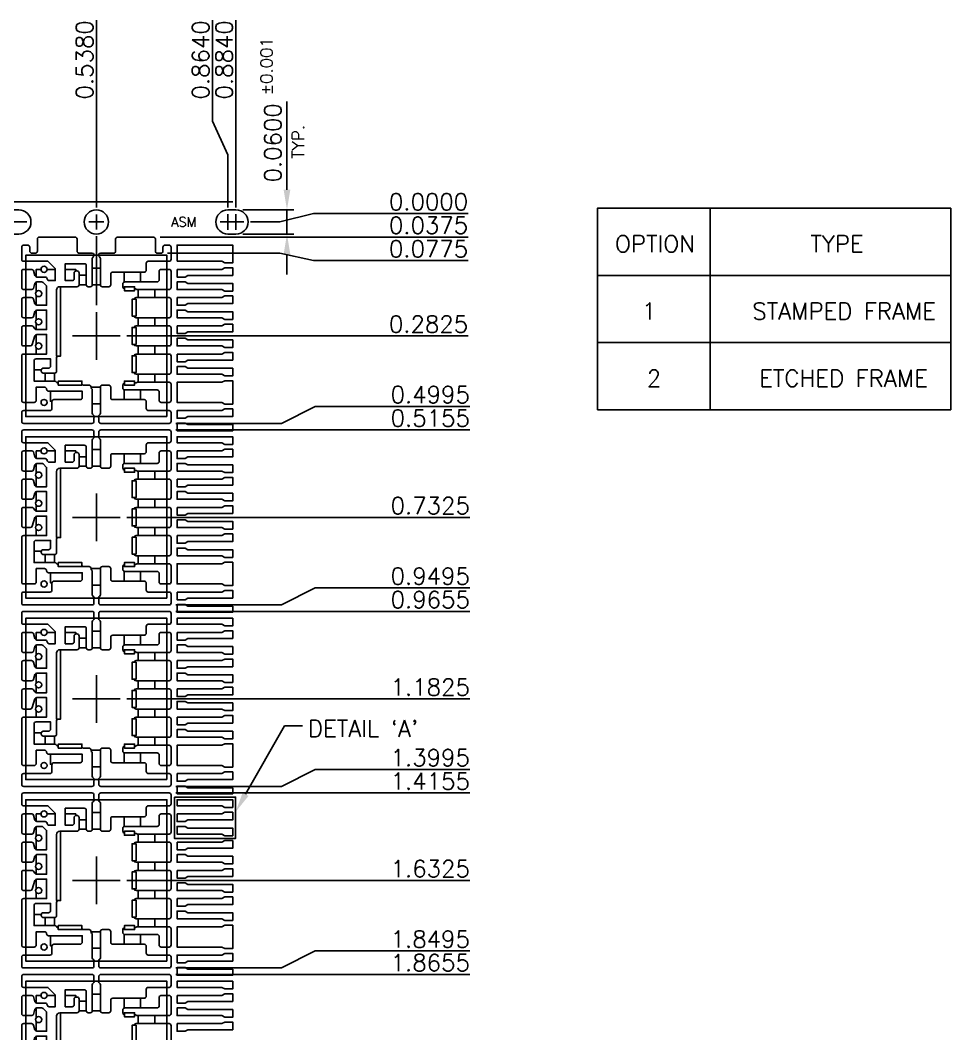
# Model space of a CAD drawing. Extents: x 32 to 268, y 59 to 388.
# Drawn here: x 118 to 256.3, y 227.4 to 378.1 of the extents above; entities that cross this region are included whole.
import ezdxf
from ezdxf.enums import TextEntityAlignment as Align
from ezdxf.lldxf.tags import DXFTag

# ---------------------------------------------------------------- set-up
doc = ezdxf.new("R2010")
doc.units = 0
doc.header["$LTSCALE"] = 8
doc.header["$MEASUREMENT"] = 0
for name, color, linetype in [('CEN', 2, 'CENTER'), ('COIN-LINE', 4, 'Continuous'), ('DIM', 7, 'Continuous'), ('LF-LINE', 1, 'Continuous'), ('PKG-OUT', 3, 'HIDDEN')]:
    doc.layers.add(name, color=color, linetype=linetype)
doc.styles.add('SIMPLEX', font='SIMPLEX.shx', dxfattribs={"height": 3})
tags = doc.linetypes.add('CENTER', pattern=[2, 1.25, -0.25, 0.25, -0.25]).pattern_tags.tags
tags[10:11] = [DXFTag(74, 4), DXFTag(75, 0), DXFTag(340, '0'), DXFTag(46, 1.0), DXFTag(50, 0.0), DXFTag(44, 0.0), DXFTag(45, 0.0)]
tags[8:9] = [DXFTag(74, 4), DXFTag(75, 0), DXFTag(340, '0'), DXFTag(46, 1.0), DXFTag(50, 0.0), DXFTag(44, 0.0), DXFTag(45, 0.0)]
tags[6:7] = [DXFTag(74, 4), DXFTag(75, 0), DXFTag(340, '0'), DXFTag(46, 1.0), DXFTag(50, 0.0), DXFTag(44, 0.0), DXFTag(45, 0.0)]
tags[4:5] = [DXFTag(74, 4), DXFTag(75, 0), DXFTag(340, '0'), DXFTag(46, 1.0), DXFTag(50, 0.0), DXFTag(44, 0.0), DXFTag(45, 0.0)]
tags = doc.linetypes.add('HIDDEN', pattern=[0.375, 0.25, -0.125]).pattern_tags.tags
tags[6:7] = [DXFTag(74, 4), DXFTag(75, 0), DXFTag(340, '0'), DXFTag(46, 1.0), DXFTag(50, 0.0), DXFTag(44, 0.0), DXFTag(45, 0.0)]
tags[4:5] = [DXFTag(74, 4), DXFTag(75, 0), DXFTag(340, '0'), DXFTag(46, 1.0), DXFTag(50, 0.0), DXFTag(44, 0.0), DXFTag(45, 0.0)]

# ---------------------------------------------------------------- blocks, each defined once
blk = doc.blocks.new('INT2')
for p, q in [((0.01, 0.1681), (-0.01, 0.1681)), ((0.0685, 0.158), (0.0685, 0.1336)), ((0.1096, 0.158), (0.1096, 0.134)), ((-0.025, 0.1505), (-0.043, 0.1505)), ((-0.025, 0.127), (-0.043, 0.127)), ((-0.01, 0.127), (0.01, 0.127)), ((0.1035, 0.115), (0.1035, 0.095)), ((0.1446, 0.115), (0.1446, 0.095)), ((0.1035, 0.045), (0.1035, 0.025)), ((0.1446, 0.045), (0.1446, 0.025)), ((0.1035, -0.045), (0.1035, -0.025)), ((0.1446, -0.045), (0.1446, -0.025)), ((-0.127, -0.092), (-0.127, -0.112)), ((-0.1035, -0.112), (-0.1035, -0.092)), ((0.1035, -0.115), (0.1035, -0.095)), ((0.1446, -0.115), (0.1446, -0.095)), ((0.01, -0.127), (-0.013, -0.127)), ((0.0685, -0.158), (0.0685, -0.1336)), ((0.1096, -0.158), (0.1096, -0.134)), ((0.01, -0.1681), (-0.01, -0.1681))]:
    blk.add_line(p, q)
for points in [[(-0.0905, 0.122, 0.414214), (-0.0985, 0.114), (-0.0985, -0.05), (-0.096, -0.05, 0.267949), (-0.0985, -0.0543), (-0.0985, -0.087, -0.414214), (-0.1035, -0.092), (-0.1315, -0.092, -0.414214), (-0.1365, -0.087), (-0.1365, -0.085, -0.414214), (-0.1315, -0.08), (-0.1185, -0.08, 0.414214), (-0.1135, -0.075), (-0.1135, -0.057), (-0.1495, -0.057, 0.414214), (-0.1545, -0.062), (-0.1545, -0.112), (-0.1028, -0.112, -0.267949), (-0.0985, -0.1145, 0.250321), (-0.0945, -0.117), (-0.0945, -0.122), (-0.036, -0.122), (-0.036, -0.1195, 0.267949), (-0.0317, -0.122), (-0.018, -0.122, -0.414214), (-0.013, -0.127), (-0.013, -0.1299, -0.298217), (-0.01, -0.1345), (-0.01, -0.1915, 0.261728), (-0.0076, -0.1957, -0.3726), (-0.0056, -0.202, 0.101021), (-0.006, -0.2039), (-0.006, -0.212, -0.414214), (-0.011, -0.217), (-0.18, -0.217, -0.414214), (-0.185, -0.212), (-0.185, -0.19, -0.414214), (-0.18, -0.185), (-0.115, -0.185, 0.414214), (-0.11, -0.18), (-0.11, -0.163, -0.414214), (-0.105, -0.158), (-0.04, -0.158, 0.414214), (-0.035, -0.153), (-0.035, -0.137), (-0.1185, -0.137, -0.414214), (-0.1235, -0.132), (-0.1235, -0.132, 0.414214), (-0.1285, -0.127), (-0.149, -0.127), (-0.149, -0.16, -0.414214), (-0.154, -0.165), (-0.18, -0.165, -0.414214), (-0.185, -0.16), (-0.185, -0.05, -0.414214), (-0.18, -0.045), (-0.1235, -0.045), (-0.1235, 0.0035), (-0.1473, 0.0035, 0.32721), (-0.1521, 0), (-0.1589, -0.0215, -0.32721), (-0.1637, -0.025), (-0.18, -0.025, -0.414214), (-0.185, -0.02), (-0.185, 0.02, -0.414214), (-0.18, 0.025), (-0.1598, 0.025, -0.257335), (-0.1555, 0.0227), (-0.1525, 0.0178, 0.257335), (-0.1482, 0.0155), (-0.1235, 0.0155), (-0.1235, 0.064), (-0.1473, 0.064, 0.32721), (-0.1521, 0.0605), (-0.1559, 0.0485, -0.32721), (-0.1607, 0.045), (-0.18, 0.045, -0.414214), (-0.185, 0.05), (-0.185, 0.09, -0.414214), (-0.18, 0.095), (-0.1607, 0.095, -0.32721), (-0.1559, 0.0915), (-0.1521, 0.0795, 0.32721), (-0.1473, 0.076), (-0.1235, 0.076), (-0.1235, 0.124), (-0.132, 0.1325, 0.198912), (-0.1356, 0.134), (-0.1473, 0.134, 0.32721), (-0.1521, 0.1305), (-0.1561, 0.1178, -0.32721), (-0.1599, 0.115), (-0.18, 0.115, -0.414214), (-0.185, 0.12), (-0.185, 0.16, -0.414214), (-0.18, 0.165), (-0.1599, 0.165, -0.32721), (-0.1561, 0.1622), (-0.1521, 0.1495, 0.32721), (-0.1473, 0.146), (-0.127, 0.146, -0.38517), (-0.122, 0.1415, 0.38517), (-0.117, 0.137), (-0.102, 0.137), (-0.102, 0.1649, 0.198912), (-0.1035, 0.1685), (-0.12, 0.185), (-0.18, 0.185, -0.414214), (-0.185, 0.19), (-0.185, 0.22, -0.414214), (-0.18, 0.225), (-0.17, 0.225, -0.414214), (-0.165, 0.22), (-0.165, 0.21, 0.414214), (-0.16, 0.205), (-0.1512, 0.205, 0.414214), (-0.1462, 0.21), (-0.1462, 0.24, -0.414214), (-0.1412, 0.245), (-0.0528, 0.245, -0.414214), (-0.0478, 0.24), (-0.0478, 0.21, 0.414214), (-0.0428, 0.205), (-0.0102, 0.205, -0.758132), (-0.0076, 0.1957, 0.261728), (-0.01, 0.1915), (-0.01, 0.127, -0.414214), (-0.015, 0.122), (-0.02, 0.122, -0.414214), (-0.025, 0.127), (-0.025, 0.174, 0.414214), (-0.03, 0.179), (-0.077, 0.179), (-0.077, 0.137), (-0.06, 0.137, 0.414214), (-0.055, 0.142), (-0.055, 0.156, -0.414214), (-0.05, 0.161), (-0.048, 0.161, -0.414214), (-0.043, 0.156), (-0.043, 0.127, -0.414214), (-0.048, 0.122)], [(0.1606, 0.165, 0.414214), (0.1556, 0.16), (0.1556, 0.139, -0.414214), (0.1506, 0.134), (0.0705, 0.134, 0.414214), (0.0655, 0.129), (0.0655, 0.122, 0.356394), (0.0695, 0.1171), (0.0695, 0.122), (0.0945, 0.122), (0.0945, 0.117), (0.0955, 0.117, -0.162278), (0.0985, 0.116, 0.162278), (0.1015, 0.115), (0.18, 0.115, 0.414214), (0.185, 0.12), (0.185, 0.16, 0.414214), (0.18, 0.165)], [(0.185, 0.05), (0.185, 0.09, 0.414214), (0.18, 0.095), (0.0984, 0.095, 0.356394), (0.0935, 0.091), (0.0985, 0.091), (0.0985, 0.049), (0.0935, 0.049, 0.356394), (0.0984, 0.045), (0.18, 0.045, 0.414214)], [(0.0984, -0.025), (0.18, -0.025, 0.414214), (0.185, -0.02), (0.185, 0.02, 0.414214), (0.18, 0.025), (0.0984, 0.025, 0.356394), (0.0935, 0.021), (0.0985, 0.021), (0.0985, -0.021), (0.0935, -0.021, 0.356394)], [(0.0984, -0.095), (0.18, -0.095, 0.414214), (0.185, -0.09), (0.185, -0.05, 0.414214), (0.18, -0.045), (0.0984, -0.045, 0.356394), (0.0935, -0.049), (0.0985, -0.049), (0.0985, -0.091), (0.0935, -0.091, 0.356394)], [(0.1606, -0.165, -0.414214), (0.1556, -0.16), (0.1556, -0.139, 0.414214), (0.1506, -0.134), (0.0705, -0.134, -0.414214), (0.0655, -0.129), (0.0655, -0.122, -0.356394), (0.0695, -0.1171), (0.0695, -0.122), (0.0945, -0.122), (0.0945, -0.117), (0.0955, -0.117, 0.162278), (0.0985, -0.116, -0.162278), (0.1015, -0.115), (0.18, -0.115, -0.414214), (0.185, -0.12), (0.185, -0.16, -0.414214), (0.18, -0.165)]]:
    blk.add_lwpolyline(points, format="xyb", close=True)
for points in [[(0.0076, 0.1957, -0.261728), (0.01, 0.1915), (0.01, 0.127, 0.414214), (0.015, 0.122), (0.0305, 0.122, 0.414214), (0.0355, 0.127), (0.0355, 0.153, -0.414214), (0.0405, 0.158), (0.1186, 0.158, 0.414214), (0.1236, 0.163), (0.1236, 0.18, -0.414214), (0.1286, 0.185), (0.18, 0.185, 0.414214), (0.185, 0.19), (0.185, 0.22, 0.414214), (0.18, 0.225), (0.17, 0.225, 0.414214), (0.165, 0.22), (0.165, 0.21, -0.414214), (0.16, 0.205), (0.1512, 0.205, -0.414214), (0.1462, 0.21), (0.1462, 0.24, 0.414214), (0.1412, 0.245), (0.0528, 0.245, 0.414214), (0.0478, 0.24), (0.0478, 0.21, -0.414214), (0.0428, 0.205), (0.0102, 0.205, 0.758132), (0.0076, 0.1957)], [(0.0076, -0.1957, 0.261728), (0.01, -0.1915), (0.01, -0.127, -0.414214), (0.015, -0.122), (0.0305, -0.122, -0.414214), (0.0355, -0.127), (0.0355, -0.153, 0.414214), (0.0405, -0.158), (0.1186, -0.158, -0.414214), (0.1236, -0.163), (0.1236, -0.18, 0.414214), (0.1286, -0.185), (0.18, -0.185, -0.414214), (0.185, -0.19), (0.185, -0.212, -0.414214), (0.18, -0.217), (0.011, -0.217, -0.414214), (0.006, -0.212), (0.006, -0.2039, 0.101021), (0.0056, -0.202, -0.3726), (0.0076, -0.1957)]]:
    blk.add_lwpolyline(points, format="xyb")
for centre in [(-0.1295, 0.165), (-0.143, 0.105), (-0.143, 0.035), (-0.143, -0.025), (-0.1295, -0.165)]:
    blk.add_circle(centre, 0.0075)
at = {"layer": 'COIN-LINE'}
for p, q in [((-0.149, 0.1337), (-0.149, 0.1095)), ((-0.149, 0.1005), (-0.149, 0.0763)), ((-0.149, 0.0637), (-0.149, 0.0395)), ((-0.149, 0.0305), (-0.149, 0.0156)), ((-0.149, 0.0032), (-0.149, -0.0205)), ((-0.149, -0.0295), (-0.149, -0.045)), ((-0.1364, -0.084), (-0.1545, -0.084))]:
    blk.add_line(p, q, dxfattribs=at)
for points in [[(-0.137, 0.165), (-0.149, 0.165), (-0.149, 0.1463)], [(-0.102, 0.165), (-0.122, 0.165)], [(-0.051, 0.1609), (-0.051, 0.165), (-0.077, 0.165)], [(-0.114, -0.137), (-0.114, -0.162), (-0.1099, -0.162)]]:
    blk.add_lwpolyline(points, dxfattribs=at)
at = {"layer": 'PKG-OUT'}
blk.add_lwpolyline([(0.175, -0.2), (0.175, 0.2), (-0.175, 0.2), (-0.175, -0.2)], close=True, dxfattribs=at)
for points in [[(-0.0885, 0.122), (-0.0885, -0.05), (-0.096, -0.05)], [(0.0945, 0.117), (0.0945, 0.112), (0.0695, 0.112), (0.0695, 0.1171)], [(0.0935, 0.091), (0.0885, 0.091), (0.0885, 0.049), (0.0935, 0.049)], [(0.0935, 0.021), (0.0885, 0.021), (0.0885, -0.021), (0.0935, -0.021)], [(0.0935, -0.049), (0.0885, -0.049), (0.0885, -0.091), (0.0935, -0.091)], [(-0.036, -0.1195), (-0.036, -0.112), (-0.0945, -0.112), (-0.0945, -0.117)], [(0.0945, -0.117), (0.0945, -0.112), (0.0695, -0.112), (0.0695, -0.1171)]]:
    blk.add_lwpolyline(points, dxfattribs=at)
blk = doc.blocks.new('INT3')
for p, q in [((0.01, 0.1681), (-0.01, 0.1681)), ((0.0685, 0.158), (0.0685, 0.1336)), ((0.1096, 0.158), (0.1096, 0.134)), ((-0.025, 0.1505), (-0.043, 0.1505)), ((-0.025, 0.127), (-0.043, 0.127)), ((-0.01, 0.127), (0.01, 0.127)), ((0.1035, 0.115), (0.1035, 0.095)), ((0.1446, 0.115), (0.1446, 0.095)), ((0.1035, 0.045), (0.1035, 0.025)), ((0.1446, 0.045), (0.1446, 0.025)), ((0.1035, -0.045), (0.1035, -0.025)), ((0.1446, -0.045), (0.1446, -0.025)), ((-0.127, -0.092), (-0.127, -0.112)), ((-0.1035, -0.112), (-0.1035, -0.092)), ((0.1035, -0.115), (0.1035, -0.095)), ((0.1446, -0.115), (0.1446, -0.095)), ((0.01, -0.127), (-0.013, -0.127)), ((0.0685, -0.158), (0.0685, -0.1336)), ((0.1096, -0.158), (0.1096, -0.134)), ((0.01, -0.1681), (-0.01, -0.1681))]:
    blk.add_line(p, q)
for points in [[(-0.0905, 0.122, 0.414214), (-0.0985, 0.114), (-0.0985, -0.05), (-0.096, -0.05, 0.267949), (-0.0985, -0.0543), (-0.0985, -0.087, -0.414214), (-0.1035, -0.092), (-0.1315, -0.092, -0.414214), (-0.1365, -0.087), (-0.1365, -0.085, -0.414214), (-0.1315, -0.08), (-0.1185, -0.08, 0.414214), (-0.1135, -0.075), (-0.1135, -0.057), (-0.1495, -0.057, 0.414214), (-0.1545, -0.062), (-0.1545, -0.112), (-0.1028, -0.112, -0.267949), (-0.0985, -0.1145, 0.250321), (-0.0945, -0.117), (-0.0945, -0.122), (-0.036, -0.122), (-0.036, -0.1195, 0.267949), (-0.0317, -0.122), (-0.018, -0.122, -0.414214), (-0.013, -0.127), (-0.013, -0.1299, -0.298217), (-0.01, -0.1345), (-0.01, -0.1915, 0.261728), (-0.0076, -0.1957, -0.3726), (-0.0056, -0.202, 0.101021), (-0.006, -0.2039), (-0.006, -0.212, -0.414214), (-0.011, -0.217), (-0.18, -0.217, -0.414214), (-0.185, -0.212), (-0.185, -0.19, -0.414214), (-0.18, -0.185), (-0.115, -0.185, 0.414214), (-0.11, -0.18), (-0.11, -0.163, -0.414214), (-0.105, -0.158), (-0.04, -0.158, 0.414214), (-0.035, -0.153), (-0.035, -0.137), (-0.1185, -0.137, -0.414214), (-0.1235, -0.132), (-0.1235, -0.132, 0.414214), (-0.1285, -0.127), (-0.149, -0.127), (-0.149, -0.16, -0.414214), (-0.154, -0.165), (-0.18, -0.165, -0.414214), (-0.185, -0.16), (-0.185, -0.05, -0.414214), (-0.18, -0.045), (-0.1235, -0.045), (-0.1235, 0.0035), (-0.1473, 0.0035, 0.32721), (-0.1521, 0), (-0.1589, -0.0215, -0.32721), (-0.1637, -0.025), (-0.18, -0.025, -0.414214), (-0.185, -0.02), (-0.185, 0.02, -0.414214), (-0.18, 0.025), (-0.1598, 0.025, -0.257335), (-0.1555, 0.0227), (-0.1525, 0.0178, 0.257335), (-0.1482, 0.0155), (-0.1235, 0.0155), (-0.1235, 0.064), (-0.1473, 0.064, 0.32721), (-0.1521, 0.0605), (-0.1559, 0.0485, -0.32721), (-0.1607, 0.045), (-0.18, 0.045, -0.414214), (-0.185, 0.05), (-0.185, 0.09, -0.414214), (-0.18, 0.095), (-0.1607, 0.095, -0.32721), (-0.1559, 0.0915), (-0.1521, 0.0795, 0.32721), (-0.1473, 0.076), (-0.1235, 0.076), (-0.1235, 0.124), (-0.132, 0.1325, 0.198912), (-0.1356, 0.134), (-0.1473, 0.134, 0.32721), (-0.1521, 0.1305), (-0.1561, 0.1178, -0.32721), (-0.1599, 0.115), (-0.18, 0.115, -0.414214), (-0.185, 0.12), (-0.185, 0.16, -0.414214), (-0.18, 0.165), (-0.1599, 0.165, -0.32721), (-0.1561, 0.1622), (-0.1521, 0.1495, 0.32721), (-0.1473, 0.146), (-0.127, 0.146, -0.38517), (-0.122, 0.1415, 0.38517), (-0.117, 0.137), (-0.102, 0.137), (-0.102, 0.1649, 0.198912), (-0.1035, 0.1685), (-0.12, 0.185), (-0.18, 0.185, -0.414214), (-0.185, 0.19), (-0.185, 0.212, -0.414214), (-0.18, 0.217), (-0.011, 0.217, -0.414214), (-0.006, 0.212), (-0.006, 0.2039, 0.101021), (-0.0056, 0.202, -0.3726), (-0.0076, 0.1957, 0.261728), (-0.01, 0.1915), (-0.01, 0.127, -0.414214), (-0.015, 0.122), (-0.02, 0.122, -0.414214), (-0.025, 0.127), (-0.025, 0.174, 0.414214), (-0.03, 0.179), (-0.077, 0.179), (-0.077, 0.137), (-0.06, 0.137, 0.414214), (-0.055, 0.142), (-0.055, 0.156, -0.414214), (-0.05, 0.161), (-0.048, 0.161, -0.414214), (-0.043, 0.156), (-0.043, 0.127, -0.414214), (-0.048, 0.122)], [(0.1606, 0.165, 0.414214), (0.1556, 0.16), (0.1556, 0.139, -0.414214), (0.1506, 0.134), (0.0705, 0.134, 0.414214), (0.0655, 0.129), (0.0655, 0.122, 0.356394), (0.0695, 0.1171), (0.0695, 0.122), (0.0945, 0.122), (0.0945, 0.117), (0.0955, 0.117, -0.162278), (0.0985, 0.116, 0.162278), (0.1015, 0.115), (0.18, 0.115, 0.414214), (0.185, 0.12), (0.185, 0.16, 0.414214), (0.18, 0.165)], [(0.185, 0.05), (0.185, 0.09, 0.414214), (0.18, 0.095), (0.0984, 0.095, 0.356394), (0.0935, 0.091), (0.0985, 0.091), (0.0985, 0.049), (0.0935, 0.049, 0.356394), (0.0984, 0.045), (0.18, 0.045, 0.414214)], [(0.0984, -0.025), (0.18, -0.025, 0.414214), (0.185, -0.02), (0.185, 0.02, 0.414214), (0.18, 0.025), (0.0984, 0.025, 0.356394), (0.0935, 0.021), (0.0985, 0.021), (0.0985, -0.021), (0.0935, -0.021, 0.356394)], [(0.0984, -0.095), (0.18, -0.095, 0.414214), (0.185, -0.09), (0.185, -0.05, 0.414214), (0.18, -0.045), (0.0984, -0.045, 0.356394), (0.0935, -0.049), (0.0985, -0.049), (0.0985, -0.091), (0.0935, -0.091, 0.356394)], [(0.1606, -0.165, -0.414214), (0.1556, -0.16), (0.1556, -0.139, 0.414214), (0.1506, -0.134), (0.0705, -0.134, -0.414214), (0.0655, -0.129), (0.0655, -0.122, -0.356394), (0.0695, -0.1171), (0.0695, -0.122), (0.0945, -0.122), (0.0945, -0.117), (0.0955, -0.117, 0.162278), (0.0985, -0.116, -0.162278), (0.1015, -0.115), (0.18, -0.115, -0.414214), (0.185, -0.12), (0.185, -0.16, -0.414214), (0.18, -0.165)]]:
    blk.add_lwpolyline(points, format="xyb", close=True)
for points in [[(0.0076, 0.1957, -0.261728), (0.01, 0.1915), (0.01, 0.127, 0.414214), (0.015, 0.122), (0.0305, 0.122, 0.414214), (0.0355, 0.127), (0.0355, 0.153, -0.414214), (0.0405, 0.158), (0.1186, 0.158, 0.414214), (0.1236, 0.163), (0.1236, 0.18, -0.414214), (0.1286, 0.185), (0.18, 0.185, 0.414214), (0.185, 0.19), (0.185, 0.212, 0.414214), (0.18, 0.217), (0.011, 0.217, 0.414214), (0.006, 0.212), (0.006, 0.2039, -0.101021), (0.0056, 0.202, 0.3726), (0.0076, 0.1957)], [(0.0076, -0.1957, 0.261728), (0.01, -0.1915), (0.01, -0.127, -0.414214), (0.015, -0.122), (0.0305, -0.122, -0.414214), (0.0355, -0.127), (0.0355, -0.153, 0.414214), (0.0405, -0.158), (0.1186, -0.158, -0.414214), (0.1236, -0.163), (0.1236, -0.18, 0.414214), (0.1286, -0.185), (0.18, -0.185, -0.414214), (0.185, -0.19), (0.185, -0.212, -0.414214), (0.18, -0.217), (0.011, -0.217, -0.414214), (0.006, -0.212), (0.006, -0.2039, 0.101021), (0.0056, -0.202, -0.3726), (0.0076, -0.1957)]]:
    blk.add_lwpolyline(points, format="xyb")
for centre in [(-0.1295, 0.165), (-0.143, 0.105), (-0.143, 0.035), (-0.143, -0.025), (-0.1295, -0.165)]:
    blk.add_circle(centre, 0.0075)
at = {"layer": 'COIN-LINE'}
for p, q in [((-0.149, 0.1337), (-0.149, 0.1095)), ((-0.149, 0.1005), (-0.149, 0.0763)), ((-0.149, 0.0637), (-0.149, 0.0395)), ((-0.149, 0.0305), (-0.149, 0.0156)), ((-0.149, 0.0032), (-0.149, -0.0205)), ((-0.149, -0.0295), (-0.149, -0.045)), ((-0.1364, -0.084), (-0.1545, -0.084))]:
    blk.add_line(p, q, dxfattribs=at)
for points in [[(-0.137, 0.165), (-0.149, 0.165), (-0.149, 0.1463)], [(-0.102, 0.165), (-0.122, 0.165)], [(-0.051, 0.1609), (-0.051, 0.165), (-0.077, 0.165)], [(-0.114, -0.137), (-0.114, -0.162), (-0.1099, -0.162)]]:
    blk.add_lwpolyline(points, dxfattribs=at)
at = {"layer": 'PKG-OUT'}
blk.add_lwpolyline([(0.175, -0.2), (0.175, 0.2), (-0.175, 0.2), (-0.175, -0.2)], close=True, dxfattribs=at)
for points in [[(-0.0885, 0.122), (-0.0885, -0.05), (-0.096, -0.05)], [(0.0945, 0.117), (0.0945, 0.112), (0.0695, 0.112), (0.0695, 0.1171)], [(0.0935, 0.091), (0.0885, 0.091), (0.0885, 0.049), (0.0935, 0.049)], [(0.0935, 0.021), (0.0885, 0.021), (0.0885, -0.021), (0.0935, -0.021)], [(0.0935, -0.049), (0.0885, -0.049), (0.0885, -0.091), (0.0935, -0.091)], [(-0.036, -0.1195), (-0.036, -0.112), (-0.0945, -0.112), (-0.0945, -0.117)], [(0.0945, -0.117), (0.0945, -0.112), (0.0695, -0.112), (0.0695, -0.1171)]]:
    blk.add_lwpolyline(points, dxfattribs=at)

msp = doc.modelspace()

# ---------------------------------------------------------------- linework, layer by layer
for points in [[(141.27, 342.27), (147.93, 342.27), (148.35, 342.03), (149.55, 342.03), (149.55, 344.67), (141.27, 344.67)], [(141.27, 341.07), (147.93, 341.07), (148.35, 341.31), (149.55, 341.31), (149.55, 340.17), (142.89, 340.17), (142.47, 339.93), (141.27, 339.93)], [(142.47, 339.21), (142.89, 338.97), (149.55, 338.97), (149.55, 337.83), (148.35, 337.83), (147.93, 338.07), (141.27, 338.07), (141.27, 339.21)], [(141.27, 336.87), (147.93, 336.87), (148.35, 337.11), (149.55, 337.11), (149.55, 335.97), (142.89, 335.97), (142.47, 335.73), (141.27, 335.73)], [(142.47, 335.01), (142.89, 334.77), (149.55, 334.77), (149.55, 333.63), (148.35, 333.63), (147.93, 333.87), (141.27, 333.87), (141.27, 335.01)], [(141.27, 332.67), (147.93, 332.67), (148.35, 332.91), (149.55, 332.91), (149.55, 331.77), (142.89, 331.77), (142.47, 331.53), (141.27, 331.53)], [(142.47, 330.81), (142.89, 330.57), (149.55, 330.57), (149.55, 329.43), (148.35, 329.43), (147.93, 329.67), (141.27, 329.67), (141.27, 330.81)], [(141.27, 328.47), (147.93, 328.47), (148.35, 328.71), (149.55, 328.71), (149.55, 327.57), (142.89, 327.57), (142.47, 327.33), (141.27, 327.33)], [(142.47, 326.61), (142.89, 326.37), (149.55, 326.37), (149.55, 325.23), (148.35, 325.23), (147.93, 325.47), (141.27, 325.47), (141.27, 326.61)], [(147.93, 324.27), (141.27, 324.27), (141.27, 321.27), (147.93, 321.27), (148.35, 321.03), (149.55, 321.03), (149.55, 324.51), (148.35, 324.51)], [(148.35, 320.31), (147.93, 320.07), (141.27, 320.07), (141.27, 318.93), (142.47, 318.93), (142.89, 319.17), (149.55, 319.17), (149.55, 320.31)], [(149.55, 317.97), (149.55, 317.07), (141.27, 317.07), (141.27, 318.21), (142.47, 318.21), (142.89, 317.97)], [(147.93, 315.27), (141.27, 315.27), (141.27, 316.17), (149.55, 316.17), (149.55, 315.03), (148.35, 315.03)], [(141.27, 314.07), (147.93, 314.07), (148.35, 314.31), (149.55, 314.31), (149.55, 313.17), (142.89, 313.17), (142.47, 312.93), (141.27, 312.93)], [(142.47, 312.21), (142.89, 311.97), (149.55, 311.97), (149.55, 310.83), (148.35, 310.83), (147.93, 311.07), (141.27, 311.07), (141.27, 312.21)], [(141.27, 309.87), (147.93, 309.87), (148.35, 310.11), (149.55, 310.11), (149.55, 308.97), (142.89, 308.97), (142.47, 308.73), (141.27, 308.73)], [(142.47, 308.01), (142.89, 307.77), (149.55, 307.77), (149.55, 306.63), (148.35, 306.63), (147.93, 306.87), (141.27, 306.87), (141.27, 308.01)], [(141.27, 305.67), (147.93, 305.67), (148.35, 305.91), (149.55, 305.91), (149.55, 304.77), (142.89, 304.77), (142.47, 304.53), (141.27, 304.53)], [(142.47, 303.81), (142.89, 303.57), (149.55, 303.57), (149.55, 302.43), (148.35, 302.43), (147.93, 302.67), (141.27, 302.67), (141.27, 303.81)], [(141.27, 301.47), (147.93, 301.47), (148.35, 301.71), (149.55, 301.71), (149.55, 300.57), (142.89, 300.57), (142.47, 300.33), (141.27, 300.33)], [(142.47, 299.61), (142.89, 299.37), (149.55, 299.37), (149.55, 298.23), (148.35, 298.23), (147.93, 298.47), (141.27, 298.47), (141.27, 299.61)], [(147.93, 297.27), (141.27, 297.27), (141.27, 294.27), (147.93, 294.27), (148.35, 294.03), (149.55, 294.03), (149.55, 297.51), (148.35, 297.51)], [(141.27, 293.07), (147.93, 293.07), (148.35, 293.31), (149.55, 293.31), (149.55, 292.17), (142.89, 292.17), (142.47, 291.93), (141.27, 291.93)], [(149.55, 290.97), (149.55, 290.07), (141.27, 290.07), (141.27, 291.21), (142.47, 291.21), (142.89, 290.97)], [(147.93, 288.27), (141.27, 288.27), (141.27, 289.17), (149.55, 289.17), (149.55, 288.03), (148.35, 288.03)], [(141.27, 287.07), (147.93, 287.07), (148.35, 287.31), (149.55, 287.31), (149.55, 286.17), (142.89, 286.17), (142.47, 285.93), (141.27, 285.93)], [(142.47, 285.21), (142.89, 284.97), (149.55, 284.97), (149.55, 283.83), (148.35, 283.83), (147.93, 284.07), (141.27, 284.07), (141.27, 285.21)], [(141.27, 282.87), (147.93, 282.87), (148.35, 283.11), (149.55, 283.11), (149.55, 281.97), (142.89, 281.97), (142.47, 281.73), (141.27, 281.73)], [(142.47, 281.01), (142.89, 280.77), (149.55, 280.77), (149.55, 279.63), (148.35, 279.63), (147.93, 279.87), (141.27, 279.87), (141.27, 281.01)], [(141.27, 278.67), (147.93, 278.67), (148.35, 278.91), (149.55, 278.91), (149.55, 277.77), (142.89, 277.77), (142.47, 277.53), (141.27, 277.53)], [(142.47, 276.81), (142.89, 276.57), (149.55, 276.57), (149.55, 275.43), (148.35, 275.43), (147.93, 275.67), (141.27, 275.67), (141.27, 276.81)], [(141.27, 274.47), (147.93, 274.47), (148.35, 274.71), (149.55, 274.71), (149.55, 273.57), (142.89, 273.57), (142.47, 273.33), (141.27, 273.33)], [(142.47, 272.61), (142.89, 272.37), (149.55, 272.37), (149.55, 271.23), (148.35, 271.23), (147.93, 271.47), (141.27, 271.47), (141.27, 272.61)], [(147.93, 270.27), (141.27, 270.27), (141.27, 267.27), (147.93, 267.27), (148.35, 267.03), (149.55, 267.03), (149.55, 270.51), (148.35, 270.51)], [(141.27, 266.07), (147.93, 266.07), (148.35, 266.31), (149.55, 266.31), (149.55, 265.17), (142.89, 265.17), (142.47, 264.93), (141.27, 264.93)], [(149.55, 263.97), (149.55, 263.07), (141.27, 263.07), (141.27, 264.21), (142.47, 264.21), (142.89, 263.97)], [(147.93, 261.27), (141.27, 261.27), (141.27, 262.17), (149.55, 262.17), (149.55, 261.03), (148.35, 261.03)], [(141.27, 260.07), (147.93, 260.07), (148.35, 260.31), (149.55, 260.31), (149.55, 259.17), (142.89, 259.17), (142.47, 258.93), (141.27, 258.93)], [(142.47, 258.21), (142.89, 257.97), (149.55, 257.97), (149.55, 256.83), (148.35, 256.83), (147.93, 257.07), (141.27, 257.07), (141.27, 258.21)], [(141.27, 255.87), (147.93, 255.87), (148.35, 256.11), (149.55, 256.11), (149.55, 254.97), (142.89, 254.97), (142.47, 254.73), (141.27, 254.73)], [(142.47, 254.01), (142.89, 253.77), (149.55, 253.77), (149.55, 252.63), (148.35, 252.63), (147.93, 252.87), (141.27, 252.87), (141.27, 254.01)], [(141.27, 251.67), (147.93, 251.67), (148.35, 251.91), (149.55, 251.91), (149.55, 250.77), (142.89, 250.77), (142.47, 250.53), (141.27, 250.53)], [(142.47, 249.81), (142.89, 249.57), (149.55, 249.57), (149.55, 248.43), (148.35, 248.43), (147.93, 248.67), (141.27, 248.67), (141.27, 249.81)], [(141.27, 247.47), (147.93, 247.47), (148.35, 247.71), (149.55, 247.71), (149.55, 246.57), (142.89, 246.57), (142.47, 246.33), (141.27, 246.33)], [(142.47, 245.61), (142.89, 245.37), (149.55, 245.37), (149.55, 244.23), (148.35, 244.23), (147.93, 244.47), (141.27, 244.47), (141.27, 245.61)], [(147.93, 243.27), (141.27, 243.27), (141.27, 240.27), (147.93, 240.27), (148.35, 240.03), (149.55, 240.03), (149.55, 243.51), (148.35, 243.51)], [(148.35, 239.31), (147.93, 239.07), (141.27, 239.07), (141.27, 237.93), (142.47, 237.93), (142.89, 238.17), (149.55, 238.17), (149.55, 239.31)], [(149.55, 236.97), (149.55, 236.07), (141.27, 236.07), (141.27, 237.21), (142.47, 237.21), (142.89, 236.97)], [(147.93, 234.27), (141.27, 234.27), (141.27, 235.17), (149.55, 235.17), (149.55, 234.03), (148.35, 234.03)], [(141.27, 233.07), (147.93, 233.07), (148.35, 233.31), (149.55, 233.31), (149.55, 232.17), (142.89, 232.17), (142.47, 231.93), (141.27, 231.93)], [(142.47, 231.21), (142.89, 230.97), (149.55, 230.97), (149.55, 229.83), (148.35, 229.83), (147.93, 230.07), (141.27, 230.07), (141.27, 231.21)], [(141.27, 228.87), (147.93, 228.87), (148.35, 229.11), (149.55, 229.11), (149.55, 227.97), (142.89, 227.97), (142.47, 227.73), (141.27, 227.73)]]:
    msp.add_lwpolyline(points, close=True)
at = {"layer": 'CEN'}
for p, q in [((129.27, 349.25), (129.27, 346.99)), ((148.83, 346.96), (148.83, 349.28)), ((150.03, 349.28), (150.03, 346.96)), ((115.39, 348.12), (118.91, 348.12)), ((128.14, 348.12), (130.39, 348.12)), ((147.67, 348.12), (151.19, 348.12)), ((129.27, 334.72), (129.27, 327.62)), ((125.72, 331.17), (132.82, 331.17)), ((129.27, 307.72), (129.27, 300.62)), ((125.72, 304.17), (132.82, 304.17)), ((129.27, 280.72), (129.27, 273.62)), ((125.72, 277.17), (132.82, 277.17)), ((129.27, 253.72), (129.27, 246.62)), ((125.72, 250.17), (132.82, 250.17))]:
    msp.add_line(p, q, dxfattribs=at)
at = {"layer": 'COIN-LINE'}
for p, q in [((129.27, 358.12), (129.27, 363.12)), ((148.83, 358.12), (146.53, 363.12)), ((150.03, 358.12), (150.03, 363.12)), ((156.55, 348.12), (161.55, 349.37)), ((156.55, 345.87), (161.55, 345.87)), ((156.55, 343.47), (161.55, 342.37)), ((156.55, 331.17), (161.55, 331.17)), ((156.81, 318.15), (161.81, 320.69)), ((156.81, 317.19), (161.81, 317.19)), ((156.81, 304.17), (161.81, 304.17)), ((156.81, 291.15), (161.81, 293.69)), ((156.81, 290.19), (161.81, 290.19)), ((156.81, 277.17), (161.81, 277.17)), ((156.81, 264.15), (161.81, 266.69)), ((156.81, 263.19), (161.81, 263.19)), ((156.81, 250.17), (161.81, 250.17)), ((156.81, 237.15), (161.81, 239.69)), ((156.81, 236.19), (161.81, 236.19))]:
    msp.add_line(p, q, dxfattribs=at)
at = {"layer": 'DIM'}
for p, q in [((129.27, 363.12), (129.27, 378.12)), ((146.53, 363.12), (146.53, 378.12)), ((150.03, 363.12), (150.03, 378.12)), ((157.61, 352.92), (157.61, 366.05)), ((129.27, 350.25), (129.27, 358.12)), ((148.83, 350.28), (148.83, 358.12)), ((150.03, 350.28), (150.03, 358.12)), ((151.03, 349.92), (158.61, 349.92)), ((157.61, 346.32), (157.61, 349.92)), ((220.54, 350.18), (220.54, 320.18)), ((161.55, 349.37), (184.55, 349.37)), ((152.19, 348.12), (156.55, 348.12)), ((129.27, 335.72), (129.27, 345.99)), ((138.74, 345.87), (156.55, 345.87)), ((151.03, 346.32), (158.61, 346.32)), ((161.55, 345.87), (184.55, 345.87)), ((139.87, 343.47), (156.55, 343.47)), ((157.61, 343.32), (157.61, 340.32)), ((161.55, 342.37), (184.55, 342.37)), ((203.78, 340.18), (256.3, 340.18)), ((133.82, 331.17), (156.55, 331.17)), ((161.55, 331.17), (184.55, 331.17)), ((203.78, 330.18), (256.3, 330.18)), ((161.81, 320.69), (184.81, 320.69)), ((141.07, 318.15), (156.81, 318.15)), ((141.07, 317.19), (156.81, 317.19)), ((161.81, 317.19), (184.81, 317.19)), ((133.82, 304.17), (156.81, 304.17)), ((161.81, 304.17), (184.81, 304.17)), ((161.81, 293.69), (184.81, 293.69)), ((141.07, 291.15), (156.81, 291.15)), ((141.07, 290.19), (156.81, 290.19)), ((161.81, 290.19), (184.81, 290.19)), ((133.82, 277.17), (156.81, 277.17)), ((161.81, 277.17), (184.81, 277.17)), ((151.46, 262.99), (157.22, 273.18)), ((157.22, 273.18), (159.9, 273.18)), ((161.81, 266.69), (184.81, 266.69)), ((141.07, 264.15), (156.81, 264.15)), ((141.07, 263.19), (156.81, 263.19)), ((161.81, 263.19), (184.81, 263.19)), ((133.82, 250.17), (156.81, 250.17)), ((161.81, 250.17), (184.81, 250.17)), ((161.81, 239.69), (184.81, 239.69)), ((141.07, 237.15), (156.81, 237.15)), ((141.07, 236.19), (156.81, 236.19)), ((161.81, 236.19), (184.81, 236.19))]:
    msp.add_line(p, q, dxfattribs=at)
msp.add_lwpolyline([(256.3, 350.18), (203.78, 350.18), (203.78, 320.18), (256.3, 320.18)], close=True, dxfattribs=at)
for points in [[(157.61, 349.92), (158.11, 352.92), (157.11, 352.92)], [(157.61, 346.32), (158.11, 343.32), (157.11, 343.32)], [(149.98, 260.38), (151.89, 262.74), (151.02, 263.24)]]:
    msp.add_solid(points, dxfattribs=at)
at = {"layer": 'LF-LINE'}
msp.add_lwpolyline([(149.55, 351.12), (78.51, 351.12)], dxfattribs=at)
for points in [[(116.55, 346.32), (117.75, 346.32, 1), (117.75, 349.92), (116.55, 349.92, 1)], [(148.83, 346.32), (150.03, 346.32, 1), (150.03, 349.92), (148.83, 349.92, 1)]]:
    msp.add_lwpolyline(points, format="xyb", close=True, dxfattribs=at)
msp.add_circle((129.27, 348.12), 1.8, dxfattribs=at)
at = {"layer": 'PKG-OUT'}
msp.add_lwpolyline([(140.88, 262.57), (149.98, 262.57), (149.98, 256.42), (140.88, 256.42)], close=True, dxfattribs=at)

# ---------------------------------------------------------------- block references
at = {"xscale": 60, "yscale": 60, "zscale": 60}
for name, p in [('INT2', (129.27, 331.17)), ('INT3', (129.27, 304.17)), ('INT3', (129.27, 277.17)), ('INT3', (129.27, 250.17)), ('INT3', (129.27, 223.17))]:
    msp.add_blockref(name, p, dxfattribs=at)

# ---------------------------------------------------------------- texts
at = {"layer": 'DIM', "style": 'SIMPLEX'}
for s, p in [('0.5380', (128.77, 378.12)), ('0.8640', (146.03, 378.12)), ('0.8840', (149.53, 378.12))]:
    msp.add_text(s, height=2.5, rotation=90, dxfattribs=at).set_placement(p, align=Align.RIGHT)
for s, p in [('0.0000', (184.55, 349.87)), ('0.0375', (184.55, 346.37)), ('0.0775', (184.55, 342.87)), ('OPTION', (218.28, 343.61)), ('TYPE', (243.36, 343.61)), ('1', (212.5, 333.61)), ('STAMPED FRAME', (254.12, 333.61)), ('0.2825', (184.55, 331.67)), ('2', (213.25, 323.61)), ('ETCHED FRAME', (252.89, 323.61)), ('0.4995', (184.81, 321.19)), ('0.5155', (184.81, 317.69)), ('0.7325', (184.81, 304.67)), ('0.9495', (184.81, 294.19)), ('0.9655', (184.81, 290.69)), ('1.1825', (184.81, 277.67)), ('1.3995', (184.81, 267.19)), ('1.4155', (184.81, 263.69)), ('1.6325', (184.81, 250.67)), ('1.8495', (184.81, 240.19)), ('1.8655', (184.81, 236.69))]:
    msp.add_text(s, height=2.5, dxfattribs=at).set_placement(p, align=Align.RIGHT)
at = {"layer": 'DIM', "attachment_point": 5, "rotation": 90, "style": 'SIMPLEX'}
for s, insert, char_height in [('%%P0.001', (154.57, 371.28), 1.8), ('0.0600', (155.51, 359.89), 2.5), ('TYP.', (159.27, 360.05), 1.8)]:
    msp.add_mtext(s, dxfattribs=dict(at, insert=insert, char_height=char_height))
at = {"layer": 'DIM', "insert": (160.73, 271.51), "char_height": 2.5, "attachment_point": 7, "style": 'SIMPLEX'}
msp.add_mtext("DETAIL `A'", dxfattribs=at)
at = {"layer": 'PKG-OUT', "style": 'SIMPLEX'}
msp.add_text('ASM', height=1.417, dxfattribs=at).set_placement((142.27, 348.12), align=Align.MIDDLE_CENTER)

doc.saveas('drawing.dxf')
